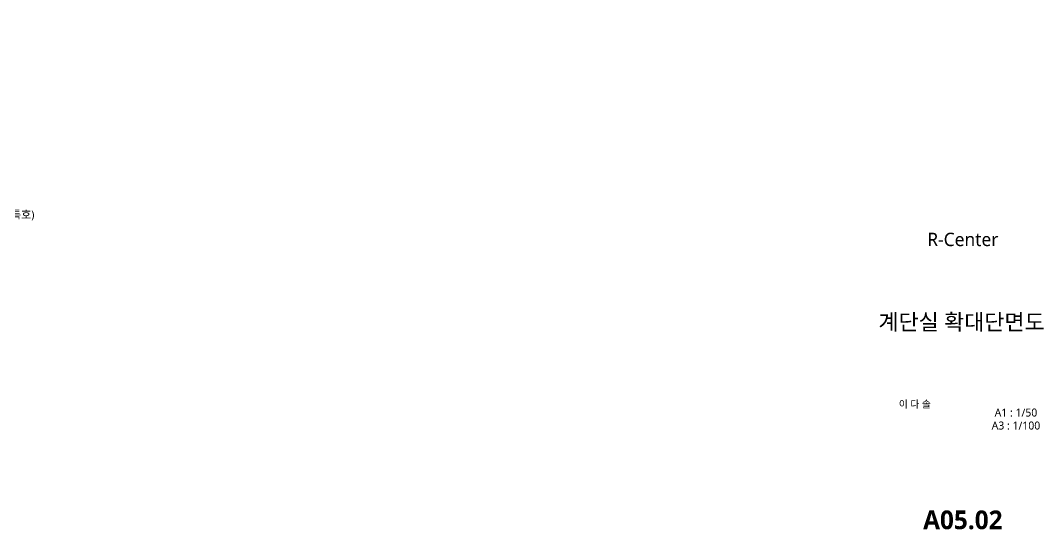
# Model space of a CAD drawing. Header units: millimetres. Extents: x 2325 to 124624, y 1250 to 28650.
# Drawn here: x 63219 to 82386, y 1469 to 10999 of the extents above; entities that cross this region are included whole.
import ezdxf
from ezdxf import colors
from ezdxf.entities.mleader import LeaderData, LeaderLine
from ezdxf.enums import TextEntityAlignment as Align
from ezdxf.math import Vec2, Vec3
from ezdxf.xclip import XClip

# ---------------------------------------------------------------- set-up
doc = ezdxf.new("R2010")
doc.units = ezdxf.units.MM
doc.header["$LTSCALE"] = 200
doc.header["$XCLIPFRAME"] = 0
doc.linetypes.add('CEN-GAUN', pattern=[32.2, 30, -1, 0.2, -1])
for name, color, linetype in [('0-S-col', 4, 'Continuous'), ('CEN', 1, 'CEN-GAUN'), ('TAG', 6, 'Continuous'), ('TEXT', 3, 'Continuous'), ('XR-SHEET$0$TITLE', 7, 'Continuous'), ('XR-SHEET$1$SHT', 5, 'Continuous'), ('XR-SHEET$1$TEXT', 3, 'Continuous')]:
    doc.layers.add(name, color=color, linetype=linetype)
doc.styles.add('XR-SHEET$0$굴림체(옥산)', font='malgun.ttf')
doc.styles.add('맑은고딕', font='malgun.ttf')
doc.styles.add('맑은고딕B', font='malgunbd.ttf')
doc.styles.add('스타일1', font='malgun.ttf')

# ---------------------------------------------------------------- blocks, each defined once
blk = doc.blocks.new('XR-SHEET$0$TITLE')
at = {"layer": 'XR-SHEET$0$TITLE', "true_color": 0x000000, "style": 'XR-SHEET$0$굴림체(옥산)'}
for tag, height, p in [('동명칭', 6, (776.77, -457.26)), ('SCALE-A1', 3, (797.5, -522)), ('SCALE-A3', 3, (797.5, -527)), ('DATA', 3, (797.5, -540))]:
    blk.add_attdef(tag, text='', height=height, dxfattribs=at).set_placement(p, align=Align.MIDDLE)
for tag, height, p in [('TITLE1', 6, (776.5, -479.4)), ('TITLE4', 6, (776.5, -484.39)), ('TITLE2', 6, (776.5, -489)), ('TITLE5', 6, (776.5, -493.99)), ('TITLE3', 6, (776.5, -498.7)), ('NAME-1', 3, (760.16, -517.5)), ('NAME-2', 3, (760.16, -526.5)), ('A0.00', 7, (776.5, -561))]:
    blk.add_attdef(tag, text='', height=height, dxfattribs=at).set_placement(p, align=Align.MIDDLE_CENTER)
blk = doc.blocks.new('CJA-AH')
at = {"layer": 'TAG'}
h = blk.add_hatch(color=256, dxfattribs=at)
h.dxf.hatch_style = 1
h.paths.add_polyline_path([(-0.75, -0.2), (0, 0), (-0.75, 0.2)])
blk.add_lwpolyline([(-0.75, -0.2), (0, 0), (-0.75, 0.2)], close=True, dxfattribs=at)
blk.add_lwpolyline([(0, 0), (-1, 0)], dxfattribs=at)
blk = doc.blocks.new('dddbbsdfd')
at = {"layer": '0-S-col', "color": 8}
for points in [[(238105.8, 132898.4), (238005.8, 132898.4), (238005.8, 119447.4), (238405.8, 119447.4), (238405.8, 129248.4)], [(238026.8, 129248.4), (238026.8, 119447.4), (238384.8, 119447.4), (238384.8, 129248.4)]]:
    blk.add_lwpolyline(points, dxfattribs=at)
at = {"layer": 'CEN'}
for p, q in [((234105.8, 138444.5), (234105.8, 117294.2)), ((238205.8, 138444.5), (238205.8, 117294.2))]:
    blk.add_line(p, q, dxfattribs=at)

msp = doc.modelspace()

# ---------------------------------------------------------------- block references
ref = msp.add_blockref('dddbbsdfd', (-164920.1, -111030.2))
XClip(ref).set_block_clipping_path([(232155.531008494, 128100.966), (240155.531008494, 136167.4144981058)])
at = {"layer": 'TEXT'}
ref = msp.add_blockref('XR-SHEET$0$TITLE', (42050, 0), dxfattribs=dict(at, xscale=50, yscale=50, zscale=50))
ref.add_attrib('TITLE2', '계단실 확대단면도', dxfattribs={"layer": 'XR-SHEET$1$SHT', "color": 4, "true_color": 0x000004, "height": 300, "style": '맑은고딕B'}).set_placement((80850, 5354.3), align=Align.MIDDLE_CENTER)
ref.add_attrib('NAME-1', '이 다 솔', dxfattribs={"layer": 'XR-SHEET$1$TEXT', "color": 3, "true_color": 0x000003, "height": 135, "style": '스타일1'}).set_placement((79675, 3816.6, 688.6), align=Align.MIDDLE_LEFT)
ref.add_attrib('SCALE-A1', 'A1 : 1/50', dxfattribs={"layer": 'XR-SHEET$1$SHT', "color": 3, "true_color": 0x000003, "height": 150, "style": '스타일1'}).set_placement((81869.6, 3658.6), align=Align.MIDDLE_CENTER)
ref.add_attrib('SCALE-A3', 'A3 : 1/100', dxfattribs={"layer": 'XR-SHEET$1$SHT', "color": 3, "true_color": 0x000003, "height": 150, "style": '스타일1'}).set_placement((81869.6, 3415.4), align=Align.MIDDLE_CENTER)
ref.add_attrib('A0.00', 'A05.02', dxfattribs={"layer": 'XR-SHEET$1$SHT', "color": 4, "true_color": 0x000004, "height": 350, "style": '맑은고딕B'}).set_placement((80875, 1650), align=Align.MIDDLE_CENTER)

# ---------------------------------------------------------------- texts
at = {"layer": 'TEXT', "style": '스타일1'}
msp.add_text('R-Center', height=250, dxfattribs=at).set_placement((80875, 6900), align=Align.MIDDLE_CENTER)

# ---------------------------------------------------------------- leaders
at = {"layer": 'TAG', "color": 3}
ml = msp.add_multileader_mtext('Standard', dxfattribs=at)
ml.set_content('THK150 압출법 보온판(특호)', color=3, style='맑은고딕')
ml.set_leader_properties(color=6)
ml.set_arrow_properties(name='CJA-AH')
ml.build(insert=Vec2(0, 0))
ml.multileader.update_dxf_attribs({"dogleg_length": 3, "arrow_head_size": 150})
ctx = ml.context
ctx.base_point, ctx.char_height, ctx.arrow_head_size, ctx.landing_gap_size, ctx.plane_origin = Vec3(60994.7, 7347.7), 150, 150, 50, Vec3(61469.3, 10711.6)
notes = []
notes.append((ctx, [(0, (1, 1, 0), (60844.7, 7347.7), (1, 0), 150, [(0, [(60844.7, 8129.6)], 0, [])])]))
ctx.mtext.insert, ctx.mtext.flow_direction = Vec3(61044.7, 7439.7), 5
for ctx, leaders in notes:
    for number, flags, end, landing, length, lines in leaders:
        leader = LeaderData()
        leader.index, (leader.has_last_leader_line, leader.has_dogleg_vector, leader.attachment_direction) = number, flags
        leader.last_leader_point, leader.dogleg_vector, leader.dogleg_length = Vec3(end), Vec3(landing), length
        for number, points, colour, breaks in lines:
            line = LeaderLine()
            line.index, line.vertices, line.color, line.breaks = number, Vec3.list(points), colors.encode_raw_color(colour), breaks
            leader.lines.append(line)
        ctx.leaders.append(leader)

doc.saveas('drawing.dxf')
